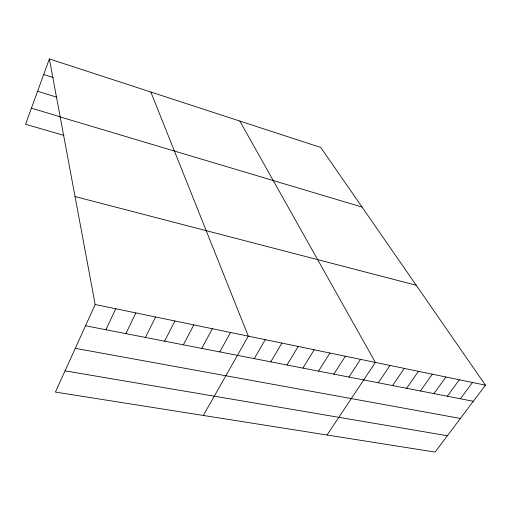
<?xml version="1.0" encoding="UTF-8"?>
<svg xmlns="http://www.w3.org/2000/svg" width="511" height="511" viewBox="0 0 511 511"><rect width="100%" height="100%" fill="white"/><g stroke="black" fill="none" stroke-linecap="round" stroke-linejoin="round"><path stroke-width="0.77" d="M49.369 58.918L95.18 304.505L55.412 392.078L435.078 452.082L485.45 385.173L320.748 147.462L49.369 58.918L25.55 124.282L63.888 135.389M105.905 329.742L115.748 308.753M125.872 333.626L135.888 312.917M145.424 337.432L155.606 316.992M164.574 341.163L174.915 320.985M183.34 344.816L193.829 324.894M201.73 348.4L212.365 328.726M219.762 351.907L230.525 332.482M203.327 415.456L248.32 336.161L150.847 92.025M254.261 358.626L265.266 339.662M270.773 361.839L281.887 343.098M286.978 364.995L298.194 346.471M302.889 368.092L314.201 349.78M318.513 371.139L329.914 353.024M333.849 374.122L345.347 356.212M348.917 377.054L360.491 359.348M327.078 435.014L375.368 362.42L239.831 121.062M378.261 382.771L389.982 365.442M392.544 385.55L404.342 368.412M406.59 388.283L418.445 371.325M420.393 390.972L432.312 374.193M433.96 393.617L445.937 377.009M447.304 396.21L459.332 379.775M460.424 398.765L472.503 382.496M65.05 370.865L447.393 435.73M75.277 348.33L460.392 418.458M85.522 325.775L473.327 401.282M95.18 304.505L485.45 385.173M75.047 196.563L416.222 285.253M31.42 108.185L60.292 116.808M60.196 116.942L362.037 207.051M37.578 91.271L56.791 97.186M43.684 74.529L53.214 77.557"/></g></svg>
